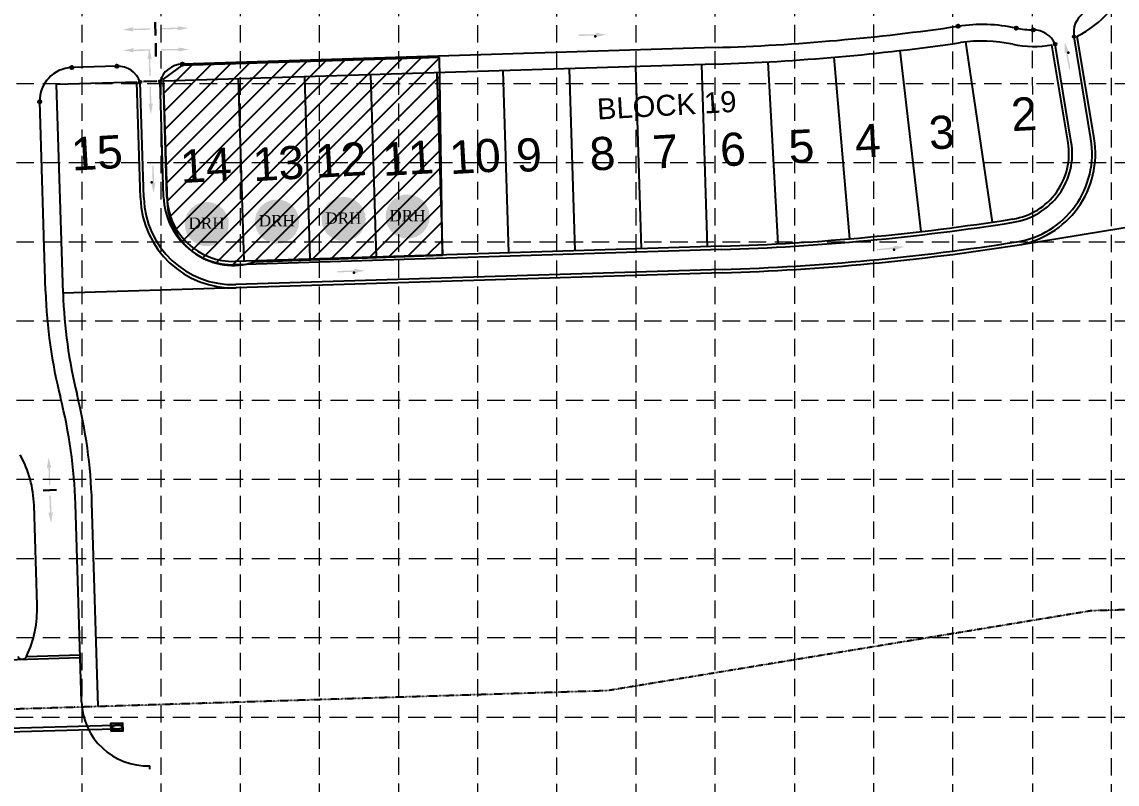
# Model space of a CAD drawing. Header units: feet. Extents: x 7707 to 9528, y 2602 to 5512.
# Drawn here: x 8583 to 9211, y 3156 to 3593 of the extents above; entities that cross this region are included whole.
import ezdxf
from ezdxf.enums import TextEntityAlignment as Align

# ---------------------------------------------------------------- set-up
doc = ezdxf.new("R2010")
doc.units = ezdxf.units.FT
doc.header["$LTSCALE"] = 0.4
doc.header["$MEASUREMENT"] = 0
doc.linetypes.add('HIDDEN', pattern=[0.375, 0.25, -0.125])
doc.linetypes.add('PHANTOM2', pattern=[1.25, 0.625, -0.125, 0.125, -0.125, 0.125, -0.125])
for name, color, linetype in [('1 LOT NUMBER', 7, 'Continuous'), ('BASE', 7, 'Continuous'), ('BNDY', 7, 'PHANTOM2'), ('grid', 254, 'HIDDEN'), ('LEGEND', 7, 'Continuous'), ('LOT NUM', 7, 'Continuous'), ('LOTLINE', 7, 'Continuous'), ('PAVING', 7, 'Continuous'), ('ROW', 7, 'Continuous'), ('SODDED LOT', 2, 'Continuous'), ('STORM', 7, 'Continuous'), ('STORM INLET', 7, 'Continuous')]:
    doc.layers.add(name, color=color, linetype=linetype)
doc.styles.add('DRHorton', font='dutcheb.ttf')
doc.styles.get("Standard").update_dxf_attribs({"font": 'ARIAL.TTF'})

# ---------------------------------------------------------------- blocks, each defined once
blk = doc.blocks.new('DRHorton')
h = blk.add_hatch(color=1)
h.paths.add_polyline_path([(78.7, 25.78, 1), (40.43, 25.78, 1)])
h.paths.add_polyline_path([(42.33, 17.91), (76.5, 17.91), (76.5, 34.87), (42.33, 34.87)], flags=24)
at = {"layer": 'BASE', "color": 176, "style": 'DRHorton'}
blk.add_text('DRH', height=9.814, dxfattribs=at).set_placement((59.39, 21.64), align=Align.CENTER)

msp = doc.modelspace()

# ---------------------------------------------------------------- hatches: boundary and pattern name
at = {"layer": 'PAVING', "linetype": 'Continuous', "lineweight": 30}
h = msp.add_hatch(color=256, dxfattribs=at)
edge = h.paths.add_edge_path()
edge.add_line((8647.24, 3587.99), (8646.72, 3588.45))
edge.add_line((8646.72, 3588.45), (8656.77, 3588.71))
edge.add_line((8656.77, 3588.71), (8656.75, 3589.53))
edge.add_line((8656.75, 3589.53), (8646.7, 3589.27))
edge.add_line((8646.7, 3589.27), (8647.2, 3589.86))
edge.add_line((8647.2, 3589.86), (8647.21, 3589.86))
edge.add_ellipse((8646.69, 3589.89), major_axis=(0.532, 0.014), ratio=0.285714, start_angle=345.50328, end_angle=485.83153)
edge.add_line((8646.38, 3590), (8646.38, 3590))
edge.add_line((8646.38, 3590), (8640.96, 3588.74))
edge.add_line((8640.96, 3588.74), (8646.44, 3587.8))
edge.add_line((8646.44, 3587.8), (8646.44, 3587.8))
edge.add_ellipse((8646.74, 3587.93), major_axis=(0.532, 0.014), ratio=0.285714, start_angle=235.27307, end_angle=377.18267)
edge.add_line((8647.24, 3587.99), (8647.24, 3587.99))
edge.add_line((8647.24, 3587.99), (8647.24, 3587.99))
edge.add_line((8647.24, 3587.99), (8647.24, 3587.99))
h = msp.add_hatch(color=256, dxfattribs=at)
edge = h.paths.add_edge_path()
edge.add_line((8672.4, 3588.6), (8672.9, 3589.09))
edge.add_line((8672.9, 3589.09), (8662.85, 3588.86))
edge.add_line((8662.85, 3588.86), (8662.83, 3589.68))
edge.add_line((8662.83, 3589.68), (8672.88, 3589.91))
edge.add_line((8672.88, 3589.91), (8672.35, 3590.47))
edge.add_line((8672.35, 3590.47), (8672.34, 3590.47))
edge.add_ellipse((8672.86, 3590.52), major_axis=(-0.532, -0.012), ratio=0.285714, start_angle=-125.83153, end_angle=14.49672, ccw=False)
edge.add_line((8673.17, 3590.65), (8673.17, 3590.65))
edge.add_line((8673.17, 3590.65), (8678.63, 3589.65))
edge.add_line((8678.63, 3589.65), (8673.21, 3588.45))
edge.add_line((8673.21, 3588.45), (8673.21, 3588.45))
edge.add_ellipse((8672.91, 3588.57), major_axis=(-0.532, -0.012), ratio=0.285714, start_angle=-17.18267, end_angle=124.72693, ccw=False)
edge.add_line((8672.4, 3588.6), (8672.4, 3588.6))
edge.add_line((8672.4, 3588.6), (8672.4, 3588.6))
edge.add_line((8672.4, 3588.6), (8672.4, 3588.6))
h = msp.add_hatch(color=256, dxfattribs=at)
edge = h.paths.add_edge_path()
edge.add_line((8912.13, 3586.7), (8912.66, 3586.13))
edge.add_line((8912.66, 3586.13), (8902.6, 3585.96))
edge.add_line((8902.6, 3585.96), (8902.62, 3585.15))
edge.add_line((8902.62, 3585.15), (8912.67, 3585.31))
edge.add_line((8912.67, 3585.31), (8912.17, 3584.83))
edge.add_line((8912.17, 3584.83), (8912.17, 3584.83))
edge.add_ellipse((8912.68, 3584.79), major_axis=(-0.532, -0.009), ratio=0.285714, start_angle=342.81733, end_angle=484.72693)
edge.add_line((8912.98, 3584.67), (8912.98, 3584.67))
edge.add_line((8912.98, 3584.67), (8918.41, 3585.84))
edge.add_line((8918.41, 3585.84), (8912.95, 3586.87))
edge.add_line((8912.95, 3586.87), (8912.95, 3586.87))
edge.add_ellipse((8912.64, 3586.74), major_axis=(-0.532, -0.009), ratio=0.285714, start_angle=234.16847, end_angle=374.49672)
edge.add_line((8912.13, 3586.7), (8912.13, 3586.7))
edge.add_line((8912.13, 3586.7), (8912.13, 3586.7))
h = msp.add_hatch(color=256, dxfattribs=at)
edge = h.paths.add_edge_path()
edge.add_line((9181.59, 3575.27), (9182.07, 3575.88))
edge.add_line((9182.07, 3575.88), (9183.83, 3565.98))
edge.add_line((9183.83, 3565.98), (9184.63, 3566.13))
edge.add_line((9184.63, 3566.13), (9182.87, 3576.03))
edge.add_line((9182.87, 3576.03), (9183.43, 3575.61))
edge.add_line((9183.43, 3575.61), (9183.43, 3575.61))
edge.add_ellipse((9183.39, 3576.11), major_axis=(0.093, -0.524), ratio=0.285714, start_angle=342.81733, end_angle=484.72693)
edge.add_line((9183.46, 3576.43), (9183.46, 3576.43))
edge.add_line((9183.46, 3576.43), (9181.44, 3581.61))
edge.add_line((9181.44, 3581.61), (9181.29, 3576.05))
edge.add_line((9181.29, 3576.05), (9181.29, 3576.05))
edge.add_ellipse((9181.47, 3575.77), major_axis=(0.093, -0.524), ratio=0.285714, start_angle=234.16847, end_angle=374.49672)
edge.add_line((9181.59, 3575.27), (9181.59, 3575.27))
edge.add_line((9181.59, 3575.27), (9181.59, 3575.27))
h = msp.add_hatch(color=256, dxfattribs=at)
edge = h.paths.add_edge_path()
edge.add_line((8647.49, 3576.03), (8646.97, 3576.5))
edge.add_line((8646.97, 3576.5), (8657.02, 3576.67))
edge.add_line((8657.02, 3576.67), (8657.01, 3577.49))
edge.add_line((8657.01, 3577.49), (8646.95, 3577.31))
edge.add_line((8646.95, 3577.31), (8647.46, 3577.9))
edge.add_line((8647.46, 3577.9), (8647.47, 3577.9))
edge.add_ellipse((8646.95, 3577.93), major_axis=(0.532, 0.009), ratio=0.285714, start_angle=345.50328, end_angle=485.83153)
edge.add_line((8646.64, 3578.05), (8646.64, 3578.04))
edge.add_line((8646.64, 3578.04), (8641.21, 3576.83))
edge.add_line((8641.21, 3576.83), (8646.68, 3575.84))
edge.add_line((8646.68, 3575.84), (8646.68, 3575.85))
edge.add_ellipse((8646.98, 3575.98), major_axis=(0.532, 0.009), ratio=0.285714, start_angle=235.27307, end_angle=377.18267)
edge.add_line((8647.49, 3576.03), (8647.49, 3576.03))
edge.add_line((8647.49, 3576.03), (8647.49, 3576.03))
edge.add_line((8647.49, 3576.03), (8647.49, 3576.03))
h = msp.add_hatch(color=256, dxfattribs=at)
edge = h.paths.add_edge_path()
edge.add_line((8655.53, 3571.64), (8656, 3572.17))
edge.add_line((8656, 3572.17), (8656.26, 3562.11))
edge.add_line((8656.26, 3562.11), (8657.07, 3562.13))
edge.add_line((8657.07, 3562.13), (8656.81, 3572.19))
edge.add_line((8656.81, 3572.19), (8657.4, 3571.68))
edge.add_line((8657.4, 3571.68), (8657.4, 3571.68))
edge.add_ellipse((8657.43, 3572.19), major_axis=(0.014, -0.532), ratio=0.285714, start_angle=345.50328, end_angle=485.83153)
edge.add_line((8657.54, 3572.51), (8657.54, 3572.51))
edge.add_line((8657.54, 3572.51), (8656.28, 3577.92))
edge.add_line((8656.28, 3577.92), (8655.34, 3572.45))
edge.add_line((8655.34, 3572.45), (8655.34, 3572.45))
edge.add_ellipse((8655.48, 3572.15), major_axis=(0.014, -0.532), ratio=0.285714, start_angle=235.27307, end_angle=377.18267)
edge.add_line((8655.53, 3571.64), (8655.53, 3571.64))
edge.add_line((8655.53, 3571.64), (8655.53, 3571.64))
edge.add_line((8655.53, 3571.64), (8655.53, 3571.64))
h = msp.add_hatch(color=256, dxfattribs=at)
edge = h.paths.add_edge_path()
edge.add_line((8672.65, 3576.43), (8673.15, 3576.91))
edge.add_line((8673.15, 3576.91), (8663.1, 3576.77))
edge.add_line((8663.1, 3576.77), (8663.09, 3577.58))
edge.add_line((8663.09, 3577.58), (8673.14, 3577.73))
edge.add_line((8673.14, 3577.73), (8672.61, 3578.3))
edge.add_line((8672.61, 3578.3), (8672.61, 3578.3))
edge.add_ellipse((8673.12, 3578.34), major_axis=(-0.532, -0.008), ratio=0.285714, start_angle=-125.83153, end_angle=14.49672, ccw=False)
edge.add_line((8673.43, 3578.47), (8673.43, 3578.47))
edge.add_line((8673.43, 3578.47), (8678.89, 3577.43))
edge.add_line((8678.89, 3577.43), (8673.46, 3576.27))
edge.add_line((8673.46, 3576.27), (8673.46, 3576.27))
edge.add_ellipse((8673.15, 3576.39), major_axis=(-0.532, -0.008), ratio=0.285714, start_angle=-17.18267, end_angle=124.72693, ccw=False)
edge.add_line((8672.65, 3576.43), (8672.65, 3576.43))
edge.add_line((8672.65, 3576.43), (8672.65, 3576.43))
edge.add_line((8672.65, 3576.43), (8672.65, 3576.43))
h = msp.add_hatch(color=256, dxfattribs=at)
edge = h.paths.add_edge_path()
edge.add_line((8656.15, 3546.49), (8656.63, 3545.98))
edge.add_line((8656.63, 3545.98), (8656.4, 3556.04))
edge.add_line((8656.4, 3556.04), (8657.22, 3556.06))
edge.add_line((8657.22, 3556.06), (8657.45, 3546))
edge.add_line((8657.45, 3546), (8658.01, 3546.54))
edge.add_line((8658.01, 3546.54), (8658.02, 3546.54))
edge.add_ellipse((8658.07, 3546.03), major_axis=(-0.012, 0.532), ratio=0.285714, start_angle=-125.83153, end_angle=14.49672, ccw=False)
edge.add_line((8658.2, 3545.72), (8658.19, 3545.72))
edge.add_line((8658.19, 3545.72), (8657.2, 3540.25))
edge.add_line((8657.2, 3540.25), (8655.99, 3545.67))
edge.add_line((8655.99, 3545.67), (8656, 3545.67))
edge.add_ellipse((8656.11, 3545.98), major_axis=(-0.012, 0.532), ratio=0.285714, start_angle=-17.18267, end_angle=124.72693, ccw=False)
edge.add_line((8656.15, 3546.49), (8656.15, 3546.49))
edge.add_line((8656.15, 3546.49), (8656.15, 3546.49))
edge.add_line((8656.15, 3546.49), (8656.15, 3546.49))
h = msp.add_hatch(color=256, dxfattribs=at)
edge = h.paths.add_edge_path()
edge.add_line((8659.55, 3501.24), (8658.99, 3500.71))
edge.add_line((8658.99, 3500.71), (8658.77, 3510.76))
edge.add_line((8658.77, 3510.76), (8657.95, 3510.74))
edge.add_line((8657.95, 3510.74), (8658.17, 3500.69))
edge.add_line((8658.17, 3500.69), (8657.68, 3501.19))
edge.add_line((8657.68, 3501.19), (8657.68, 3501.19))
edge.add_ellipse((8657.65, 3500.68), major_axis=(-0.012, 0.532), ratio=0.285714, start_angle=342.81733, end_angle=484.72693)
edge.add_line((8657.53, 3500.38), (8657.53, 3500.38))
edge.add_line((8657.53, 3500.38), (8658.73, 3494.96))
edge.add_line((8658.73, 3494.96), (8659.73, 3500.42))
edge.add_line((8659.73, 3500.42), (8659.73, 3500.42))
edge.add_ellipse((8659.6, 3500.73), major_axis=(-0.012, 0.532), ratio=0.285714, start_angle=234.16847, end_angle=374.49672)
edge.add_line((8659.55, 3501.24), (8659.55, 3501.24))
edge.add_line((8659.55, 3501.24), (8659.55, 3501.24))
h = msp.add_hatch(color=256, dxfattribs=at)
edge = h.paths.add_edge_path()
edge.add_line((9083.12, 3464.51), (9083.7, 3463.99))
edge.add_line((9083.7, 3463.99), (9073.71, 3462.89))
edge.add_line((9073.71, 3462.89), (9073.8, 3462.07))
edge.add_line((9073.8, 3462.07), (9083.79, 3463.18))
edge.add_line((9083.79, 3463.18), (9083.34, 3462.65))
edge.add_line((9083.34, 3462.65), (9083.34, 3462.65))
edge.add_ellipse((9083.85, 3462.66), major_axis=(-0.529, -0.059), ratio=0.285714, start_angle=342.81733, end_angle=484.72693)
edge.add_line((9084.16, 3462.57), (9084.16, 3462.57))
edge.add_line((9084.16, 3462.57), (9089.46, 3464.24))
edge.add_line((9089.46, 3464.24), (9083.93, 3464.76))
edge.add_line((9083.93, 3464.76), (9083.93, 3464.76))
edge.add_ellipse((9083.63, 3464.6), major_axis=(-0.529, -0.059), ratio=0.285714, start_angle=234.16847, end_angle=374.49672)
edge.add_line((9083.12, 3464.51), (9083.12, 3464.51))
edge.add_line((9083.12, 3464.51), (9083.12, 3464.51))
h = msp.add_hatch(color=256, dxfattribs=at)
edge = h.paths.add_edge_path()
edge.add_line((8773.61, 3451.29), (8774.15, 3450.73))
edge.add_line((8774.15, 3450.73), (8764.1, 3450.35))
edge.add_line((8764.1, 3450.35), (8764.14, 3449.54))
edge.add_line((8764.14, 3449.54), (8774.18, 3449.91))
edge.add_line((8774.18, 3449.91), (8773.69, 3449.42))
edge.add_line((8773.69, 3449.42), (8773.69, 3449.42))
edge.add_ellipse((8774.2, 3449.39), major_axis=(-0.532, -0.02), ratio=0.285714, start_angle=342.81733, end_angle=484.72693)
edge.add_line((8774.51, 3449.28), (8774.51, 3449.28))
edge.add_line((8774.51, 3449.28), (8779.91, 3450.56))
edge.add_line((8779.91, 3450.56), (8774.43, 3451.48))
edge.add_line((8774.43, 3451.48), (8774.43, 3451.48))
edge.add_ellipse((8774.12, 3451.34), major_axis=(-0.532, -0.02), ratio=0.285714, start_angle=234.16847, end_angle=374.49672)
edge.add_line((8773.61, 3451.29), (8773.61, 3451.29))
edge.add_line((8773.61, 3451.29), (8773.61, 3451.29))
h = msp.add_hatch(color=256, dxfattribs=at)
edge = h.paths.add_edge_path()
edge.add_line((8599.7, 3337.27), (8599.2, 3337.77))
edge.add_line((8599.2, 3337.77), (8599.55, 3327.72))
edge.add_line((8599.55, 3327.72), (8598.74, 3327.69))
edge.add_line((8598.74, 3327.69), (8598.39, 3337.74))
edge.add_line((8598.39, 3337.74), (8597.83, 3337.2))
edge.add_line((8597.83, 3337.2), (8597.83, 3337.19))
edge.add_ellipse((8597.77, 3337.71), major_axis=(0.018, -0.532), ratio=0.285714, start_angle=-125.83153, end_angle=14.49672, ccw=False)
edge.add_line((8597.64, 3338.01), (8597.64, 3338.01))
edge.add_line((8597.64, 3338.01), (8598.57, 3343.49))
edge.add_line((8598.57, 3343.49), (8599.84, 3338.09))
edge.add_line((8599.84, 3338.09), (8599.84, 3338.09))
edge.add_ellipse((8599.72, 3337.78), major_axis=(0.018, -0.532), ratio=0.285714, start_angle=-17.18267, end_angle=124.72693, ccw=False)
edge.add_line((8599.7, 3337.27), (8599.7, 3337.27))
edge.add_line((8599.7, 3337.27), (8599.7, 3337.27))
edge.add_line((8599.7, 3337.27), (8599.7, 3337.27))
h = msp.add_hatch(color=256, dxfattribs=at)
edge = h.paths.add_edge_path()
edge.add_line((8600.6, 3312.12), (8600.15, 3311.59))
edge.add_line((8600.15, 3311.59), (8599.77, 3321.64))
edge.add_line((8599.77, 3321.64), (8598.95, 3321.61))
edge.add_line((8598.95, 3321.61), (8599.33, 3311.56))
edge.add_line((8599.33, 3311.56), (8598.74, 3312.06))
edge.add_line((8598.74, 3312.06), (8598.73, 3312.07))
edge.add_ellipse((8598.72, 3311.55), major_axis=(-0.02, 0.532), ratio=0.285714, start_angle=345.50328, end_angle=485.83153)
edge.add_line((8598.6, 3311.23), (8598.61, 3311.23))
edge.add_line((8598.61, 3311.23), (8599.93, 3305.84))
edge.add_line((8599.93, 3305.84), (8600.8, 3311.32))
edge.add_line((8600.8, 3311.32), (8600.8, 3311.32))
edge.add_ellipse((8600.67, 3311.62), major_axis=(-0.02, 0.532), ratio=0.285714, start_angle=235.27307, end_angle=377.18267)
edge.add_line((8600.6, 3312.12), (8600.6, 3312.12))
edge.add_line((8600.6, 3312.12), (8600.6, 3312.12))
edge.add_line((8600.6, 3312.12), (8600.6, 3312.12))
at = {"layer": 'SODDED LOT'}
h = msp.add_hatch(dxfattribs=at)
h.set_pattern_fill('ANSI31', color=256, scale=60, style=0)
edge = h.paths.add_edge_path()
edge.add_line((8511.59, 3563.26), (8499.51, 3556.67))
edge.add_line((8499.51, 3556.67), (8500.06, 3482.04))
edge.add_arc((8452.01, 3481.69), 48.05, -77.10957, 0.42145, ccw=False)
edge.add_line((8462.73, 3434.85), (8543.98, 3437.04))
edge.add_line((8543.98, 3437.04), (8557.16, 3438.14))
edge.add_line((8557.16, 3438.14), (8553.86, 3544.05))
edge.add_line((8553.86, 3544.05), (8547.27, 3558.87))
edge.add_line((8547.27, 3558.87), (8536.84, 3563.81))
edge.add_line((8536.84, 3563.81), (8511.59, 3563.26))
h.paths.add_polyline_path([(8440.77, 3561.61), (8445.71, 3447.47), (8457.24, 3448.56), (8471.51, 3456.25), (8486.34, 3474.36), (8486.89, 3510.58), (8486.34, 3554.48), (8479.75, 3561.61), (8462.18, 3561.61)])
h.paths.add_polyline_path([(8365.56, 3558.87), (8369.95, 3445.27), (8407.28, 3448.56), (8403.44, 3558.32)])
h.paths.add_polyline_path([(8253.02, 3554.48), (8255.22, 3440.33), (8330.43, 3443.63), (8326.03, 3557.77)])
h.paths.add_polyline_path([(8137.19, 3551.18), (8212.4, 3553.93), (8214.04, 3439.24), (8141.58, 3437.04)])
h.paths.add_polyline_path([(7991.16, 3556.67), (7980.18, 3545.15), (7980.18, 3467.22), (7992.26, 3447.47), (8007.63, 3435.39), (8035.08, 3433.2), (8102.6, 3435.39), (8100.4, 3549.54), (8057.04, 3548.44), (8021.9, 3551.73)])
h.paths.add_polyline_path([(8117.09, 3695.27), (8076.6, 3693.6), (8040.54, 3695.27), (8002.82, 3700.26), (7966.77, 3711.9), (7935.71, 3722.44), (7906.31, 3736.85), (7894.1, 3734.63), (7872.47, 3686.4), (7859.71, 3642.59), (7855.83, 3620.41), (7857.5, 3611.54), (7864.71, 3604.33), (7881.35, 3599.34), (8032.22, 3581.6), (8063.84, 3579.94), (8119.31, 3581.05)])
h.paths.add_polyline_path([(8381.66, 3717.54), (8306.56, 3714.74), (8284.7, 3712.5), (8262.85, 3704.66), (8238.19, 3697.37), (8231.46, 3698.49), (8233.7, 3584.21), (8385.58, 3589.25)])
h.paths.add_polyline_path([(8457.88, 3706.9), (8497.11, 3708.02), (8499.35, 3592.05), (8461.24, 3591.49)])
edge = h.paths.add_edge_path()
edge.add_line((8822.81, 3572.72), (8675.01, 3568.19))
edge.add_line((8675.01, 3568.19), (8664.25, 3560.26))
edge.add_line((8664.25, 3560.26), (8666.52, 3490.07))
edge.add_arc((8704.24, 3491.29), 37.74, 181.84833, 288.71432)
edge.add_line((8716.35, 3455.54), (8824.5, 3459.51))
edge.add_line((8824.5, 3459.51), (8822.81, 3572.72))
h.paths.add_polyline_path([(8643.77, 3712.11), (8757.98, 3715.37), (8760.43, 3601.2), (8647.85, 3597.94)])
h.paths.add_polyline_path([(8911.36, 3721.08), (9023.13, 3721.9), (9030.47, 3610.99), (8913.81, 3605.28)])
h.paths.add_polyline_path([(9045.16, 3997.54), (9096.55, 4005.7), (9109.61, 3897.23), (9058.21, 3886.63)])
h.paths.add_polyline_path([(8295.91, 4788.16), (8286.08, 4739.04), (8183.18, 4747.71), (8181.45, 4785.85), (8182.6, 4797.41)])
h.paths.add_polyline_path([(8909.11, 4064.13), (8916.7, 4182.07), (8813.32, 4189.08), (8805.14, 4072.31)])
h.paths.add_polyline_path([(9113.56, 4311.82), (9150.81, 4309.33), (9141.71, 4195.14), (9104.87, 4197.63)])
h.paths.add_polyline_path([(8960.42, 4322.57), (8998.91, 4320.09), (8991.46, 4205.9), (8953.39, 4208.38)])
h.paths.add_polyline_path([(8779.95, 4454.8), (8856.88, 4449.17), (8848.43, 4343.2), (8772.91, 4348.83)])
h.paths.add_polyline_path([(9083.68, 4442.56), (9121.9, 4439.9), (9114.26, 4324.61), (9075.37, 4327.27)])
h.paths.add_polyline_path([(8960.02, 4655.59), (8846.29, 4664.29), (8837.86, 4560.36), (8952.61, 4551.33)])
h.paths.add_polyline_path([(9105.68, 4641.39), (8991.09, 4670.52), (8985.16, 4604.85), (9099.26, 4594.97), (9101.73, 4630.52)])
h.paths.add_polyline_path([(8767.15, 4885.33), (8781.98, 4913.5), (8800.52, 4929.07), (8818.32, 4957.24), (8906.58, 4904.6), (8885.07, 4872.72), (8868.02, 4837.88), (8856.89, 4805.26), (8750.09, 4844.55)])
h.paths.add_polyline_path([(8093.95, 4378.38), (8129.7, 4350.01), (8197.52, 4443.59), (8171.35, 4466.43)])
h.paths.add_polyline_path([(7911.82, 4363.19), (8000.02, 4434.8), (8034.36, 4395.45), (8071.65, 4360.24), (7994.4, 4270.58), (7947.34, 4315.85)])
h.paths.add_polyline_path([(8029, 4444.44), (8118.82, 4516.82), (8094.45, 4553.71), (8081.91, 4555.8), (7999.75, 4508.47), (7996.97, 4490.37)])
h.paths.add_polyline_path([(8300.44, 4842.92), (8186.6, 4850.53), (8182.79, 4798.3), (8296.98, 4791.03)])
h.paths.add_polyline_path([(8201.65, 5015.05), (8316.59, 4996.9), (8302.44, 4895.45), (8190.1, 4904.95)])
h.paths.add_polyline_path([(8154.45, 4824.02), (8038.86, 4829.3), (8039.13, 4768.47), (8151.95, 4772.91)])
h.paths.add_polyline_path([(8162.03, 4929.26), (8048.42, 4937.79), (8043.03, 4884.82), (8157.54, 4875.84)])
h.paths.add_polyline_path([(8196.8, 5133.79), (8086.06, 5164.33), (8073.34, 5109.3), (8184.71, 5083.22)])

# ---------------------------------------------------------------- linework, layer by layer
at = {"layer": 'BNDY', "flags": 128}
msp.add_lwpolyline([(9378.39, 3261.02), (9196.54, 3255.49), (8918.91, 3209.66), (8541.54, 3197.94), (8537.93, 3314.41)], dxfattribs=at)
at = {"layer": 'grid', "color": 252, "linetype": 'HIDDEN', "lineweight": 0, "ltscale": 100}
for p, q in [((9163.06, 2831.57), (9162.71, 5465.72)), ((9208.21, 2831.09), (9208.11, 5465.72)), ((8617.72, 2831.43), (8617.72, 5464.7)), ((8663.12, 2831.42), (8663.12, 5464.7)), ((8708.52, 2831.41), (8708.52, 5464.7)), ((8753.92, 2831.4), (8753.92, 5464.7)), ((8799.32, 2831.4), (8799.32, 5464.7)), ((8844.71, 2831.39), (8844.71, 5464.7)), ((8890.11, 2831.38), (8890.11, 5464.7)), ((8935.51, 2831.38), (8935.51, 5464.7)), ((8980.91, 2831.37), (8980.91, 5464.7)), ((9026.53, 2831.47), (9026.31, 5464.7)), ((9071.88, 2831.69), (9071.71, 5464.7)), ((9117.24, 2831.15), (9117.11, 5464.7)), ((7755.13, 3557.94), (9480.3, 3557.94)), ((7755.13, 3512.54), (9480.3, 3512.54)), ((7755.13, 3467.14), (9480.3, 3467.14)), ((7755.13, 3421.74), (9480.3, 3421.74)), ((7755.13, 3376.34), (9480.3, 3376.34)), ((7755.13, 3330.94), (9480.3, 3330.94)), ((7755.13, 3285.54), (9480.3, 3285.54)), ((7755.13, 3240.14), (9480.3, 3240.14)), ((7754.7, 3194.59), (9479.87, 3194.59))]:
    msp.add_line(p, q, dxfattribs=at)
at = {"layer": 'LOTLINE'}
for p, q in [((9139.92, 3478.38), (9124.65, 3581.7)), ((9099.08, 3472.98), (9086.96, 3576.77)), ((8976.52, 3464.27), (8973.28, 3568.72)), ((9017.02, 3465.93), (9011.25, 3570.27)), ((9058.1, 3468.83), (9049.15, 3572.94)), ((8786.62, 3458.37), (8783.37, 3562.82)), ((8824.6, 3459.55), (8821.35, 3564)), ((8862.58, 3460.73), (8859.34, 3565.18)), ((8900.56, 3461.91), (8897.32, 3566.36)), ((8938.54, 3463.09), (8935.3, 3567.54)), ((8710.65, 3456.01), (8707.41, 3560.46)), ((8748.63, 3457.19), (8745.39, 3561.64)), ((9154.01, 3465.15), (9249.11, 3480.81)), ((8706.04, 3440.66), (8606.81, 3437.58))]:
    msp.add_line(p, q, dxfattribs=at)
at = {"layer": 'PAVING', "linetype": 'Continuous', "lineweight": 30}
for p, q in [((8659.73, 3592.99), (8659.87, 3585.39)), ((8660.01, 3580.92), (8660.09, 3573.33)), ((8660.53, 3559.16), (8652.94, 3559.01)), ((8595.46, 3324.55), (8603.05, 3324.78))]:
    msp.add_line(p, q, dxfattribs=at)
at = {"layer": 'PAVING'}
for p, q in [((9196.39, 3526.07), (9186.71, 3584.69)), ((8980.87, 3578.46), (8675.23, 3568.97)), ((9185.14, 3524.21), (9175.86, 3580.42)), ((8637.66, 3567.8), (8611.82, 3567)), ((8653.11, 3492.24), (8651.04, 3558.71)), ((8664.5, 3492.6), (8662.44, 3559.07)), ((8596.79, 3438.71), (8593.42, 3547.42)), ((8984.46, 3462.62), (8705.62, 3453.96)), ((8984.82, 3451.22), (8705.98, 3442.56)), ((8591.93, 3258.76), (8590.15, 3316.03)), ((8617.41, 3203.39), (8613.89, 3316.77)), ((8585.82, 3229.25), (8616.58, 3230.21)), ((8550.15, 3226.72), (8616.62, 3228.78)), ((8617.32, 3200.53), (8617.46, 3200.35)), ((8656.62, 3164.69), (8656.56, 3166.59))]:
    msp.add_line(p, q, dxfattribs=at)
for centre, radius in [((9120.21, 3590.71), 0.95), ((9153.53, 3589.64), 0.95), ((9163.29, 3588.61), 0.95), ((9175.86, 3580.42), 0.713), ((9186.71, 3584.69), 0.713), ((8637.66, 3567.8), 0.95), ((8675.23, 3568.97), 0.95), ((8611.82, 3567), 0.95), ((8651.04, 3558.71), 0.713), ((8662.44, 3559.07), 0.713), ((8593.42, 3547.42), 0.95)]:
    msp.add_circle(centre, radius, dxfattribs=at)
for centre, radius, start, end in [((9200.26, 3587.19), 13.78, 127.02063, 190.46518), ((8942.49, 4813.82), 1235.95, 271.77927, 278.26754), ((9133.87, 3496.7), 95, 78.05762, 98.26754), ((9163.36, 3636.11), 47.5, 258.05762, 269.91128), ((9163.27, 3574.84), 13.78, 23.91016, 89.91128), ((8675.66, 3555.2), 13.78, 91.77927, 163.69926), ((8612.41, 3548.01), 19, 91.77927, 181.77926), ((8638.09, 3554.03), 13.78, 19.85928, 91.77927), ((9145.77, 3517.71), 39.9, 278.91364, 9.3726), ((9145.77, 3517.71), 51.3, 278.91364, 9.3726), ((8704.38, 3493.84), 51.3, 181.77927, 271.77927), ((8704.38, 3493.84), 39.9, 181.77927, 271.77927), ((8942.49, 4813.82), 1351.85, 271.77927, 278.91364), ((8942.49, 4813.82), 1363.25, 271.77927, 278.91364), ((8881.66, 3447.56), 285, 181.77927, 194.18077), ((8329.03, 3307.92), 285, 1.77927, 14.18077), ((8525.58, 3314.02), 64.6, 1.77927, 28.61459), ((8527.36, 3256.75), 64.6, 334.94395, 1.77927), ((8583.3, 3230.6), 2.85, 208.61459, 334.94395), ((8655.39, 3204.57), 38, 181.77928, 271.76257)]:
    msp.add_arc(centre, radius, start, end, dxfattribs=at)
at = {"layer": 'PAVING', "linetype": 'Continuous', "lineweight": 30}
for p in [(8912.17, 3584.83), (9183.43, 3575.61), (8657.68, 3501.19), (9083.34, 3462.65), (8773.69, 3449.42)]:
    msp.add_point(p, dxfattribs=at)
at = {"layer": 'ROW'}
for p, q in [((9198.26, 3526.37), (9188.58, 3585)), ((9183.26, 3523.9), (9173.99, 3580.11)), ((8981.16, 3568.97), (8664.34, 3559.12)), ((8649.15, 3558.65), (8603.09, 3557.22)), ((8606.81, 3437.58), (8603.09, 3557.22)), ((8651.21, 3492.19), (8649.15, 3558.65)), ((8666.4, 3492.66), (8664.34, 3559.12)), ((8984.4, 3464.52), (8705.56, 3455.86)), ((8984.88, 3449.32), (8706.04, 3440.66)), ((8627, 3200.59), (8623.36, 3317.7))]:
    msp.add_line(p, q, dxfattribs=at)
for centre, radius, start, end in [((9163.36, 3636.11), 57, 296.26362, 28.30537), ((8942.49, 4813.82), 1245.45, 271.77927, 278.26753), ((9133.87, 3496.7), 85.5, 78.05762, 98.26754), ((9163.36, 3636.11), 57, 258.05762, 280.74127), ((9145.77, 3517.71), 53.2, 278.91365, 9.3726), ((9145.77, 3517.71), 38, 278.91365, 9.3726), ((8704.38, 3493.84), 53.2, 181.77927, 271.77927), ((8704.38, 3493.84), 38, 181.77927, 271.77927), ((8942.49, 4813.82), 1349.95, 271.77927, 278.91365), ((8942.49, 4813.82), 1365.15, 271.77927, 278.91365), ((8883.13, 3446.16), 276.45, 181.77927, 193.94627), ((8329.01, 3308.56), 294.5, 1.77927, 13.94627)]:
    msp.add_arc(centre, radius, start, end, dxfattribs=at)
at = {"layer": 'SODDED LOT'}
msp.add_lwpolyline([(8822.81, 3572.72), (8675.01, 3568.19), (8664.25, 3560.26), (8666.52, 3490.07, 0.503308), (8716.35, 3455.54), (8824.5, 3459.51)], format="xyb", close=True, dxfattribs=at)
at = {"layer": 'STORM', "color": 5}
for p, q in [((8635.89, 3189.81), (8530.15, 3186.62)), ((8635.95, 3187.67), (8530.26, 3184.48))]:
    msp.add_line(p, q, dxfattribs=at)
at = {"layer": 'STORM INLET', "color": 5, "flags": 128}
for points in [[(8634.17, 3186.49), (8641.21, 3186.7), (8641.07, 3191.1), (8634.03, 3190.88)], [(8634.38, 3186.73), (8640.97, 3186.93), (8640.85, 3190.86), (8634.26, 3190.66)]]:
    msp.add_lwpolyline(points, close=True, dxfattribs=at)
at = {"layer": 'STORM INLET', "color": 5}
for major_axis, ratio in [((3.24, 0.1), 0.417424), ((3.01, 0.09), 0.371943)]:
    msp.add_ellipse((8637.9, 3188.8), major_axis=major_axis, ratio=ratio, dxfattribs=at)

# ---------------------------------------------------------------- block references
at = {"layer": 'LEGEND', "xscale": 0.6614999999960673, "yscale": 0.6614999999962947, "zscale": 0.6614999999961506}
for p in [(8728.31, 3463.1), (8765.03, 3464.54), (8649.83, 3460.22), (8690.15, 3461.66)]:
    msp.add_blockref('DRHorton', p, dxfattribs=at)

# ---------------------------------------------------------------- texts
at = {"layer": '1 LOT NUMBER'}
for s, p in [('2', (9150.58, 3539.98)), ('3', (9103.39, 3529.48)), ('5', (9022.89, 3521.51)), ('4', (9060.93, 3524.65)), ('15', (8611.49, 3517.37)), ('12', (8751.33, 3513.24)), ('11', (8789.93, 3514.3)), ('10', (8828.35, 3515.33)), ('9', (8866.68, 3516.54)), ('8', (8908.79, 3517.32)), ('7', (8944.92, 3518.51)), ('6', (8983.64, 3519.74)), ('14', (8673.98, 3510.23)), ('13', (8715.55, 3511.29))]:
    msp.add_text(s, height=19, rotation=3.22001, dxfattribs=at).set_placement(p, align=Align.MIDDLE_LEFT)
at = {"layer": 'LOT NUM', "color": 7}
msp.add_text('BLOCK 19', height=12, rotation=3.22001, dxfattribs=at).set_placement((8913.05, 3543.16), align=Align.MIDDLE_LEFT)

doc.saveas('drawing.dxf')
